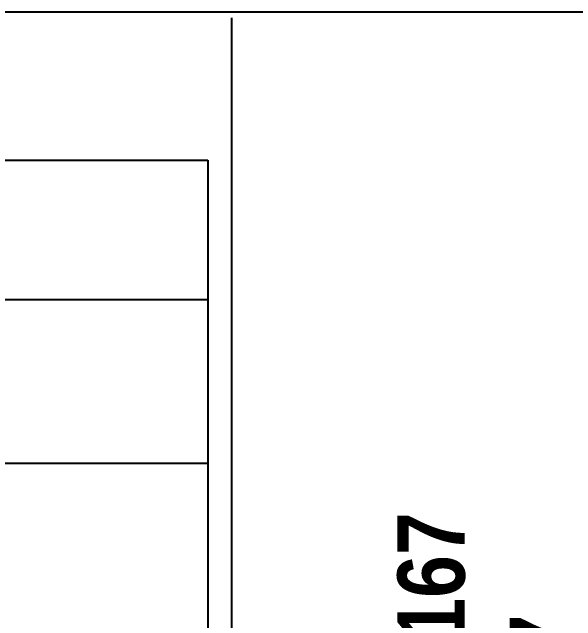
# Model space of a CAD drawing. Header units: millimetres. Extents: x 0 to 16589, y 0 to 10791.
# Drawn here: x 14221 to 15399, y 9519 to 10791 of the extents above; entities that cross this region are included whole.
import ezdxf

# ---------------------------------------------------------------- set-up
doc = ezdxf.new("R2010")
doc.units = ezdxf.units.MM
doc.header["$LTSCALE"] = 4
doc.layers.add('background', color=7, linetype='Continuous')
doc.layers.add('drawing', color=7, linetype='Continuous')
doc.styles.get("Standard").update_dxf_attribs({"font": 'techb___.ttf', "height": 200})

msp = doc.modelspace()

# ---------------------------------------------------------------- linework, layer by layer
at = {"layer": 'background'}
msp.add_line((14679.03, 10779.46), (14679.03, 11.56), dxfattribs=at)
msp.add_lwpolyline([(0, 0), (16577.72, 0), (16577.72, 10791.15), (0, 10791.15)], close=True, dxfattribs=at)
at = {"layer": 'drawing', "color": 0}
for p, q in [((12035.45, 10481.74), (14629.97, 10481.74)), ((14629.97, 10481.74), (14629.97, 8284.02)), ((11615.61, 10190.6), (14629.97, 10190.6)), ((12035.45, 9848.68), (14629.97, 9848.68))]:
    msp.add_line(p, q, dxfattribs=at)

# ---------------------------------------------------------------- texts
at = {"layer": 'drawing', "color": 0, "insert": (14765.49, 6592.3), "char_height": 156.3935, "attachment_point": 1, "rotation": 90}
msp.add_mtext_dynamic_manual_height_columns('{\\fTechnicBold|b1|i1|c2|p2; T\\H0.9x;iltPro\\P\\fTechnicBold|b0|i0|c2|p2;9 Yeates Road - Kwinana Beach WA 6167\\PTel: (08) 9439 6405 Fax; (08) 9439 6407\\PEmail: engineering@tiltpro.com.au\\PDesign & drawing: Chendurun Purushothman}', width=5691.3191, gutter_width=781.97, heights=[1984.18], dxfattribs=at)

doc.saveas('drawing.dxf')
